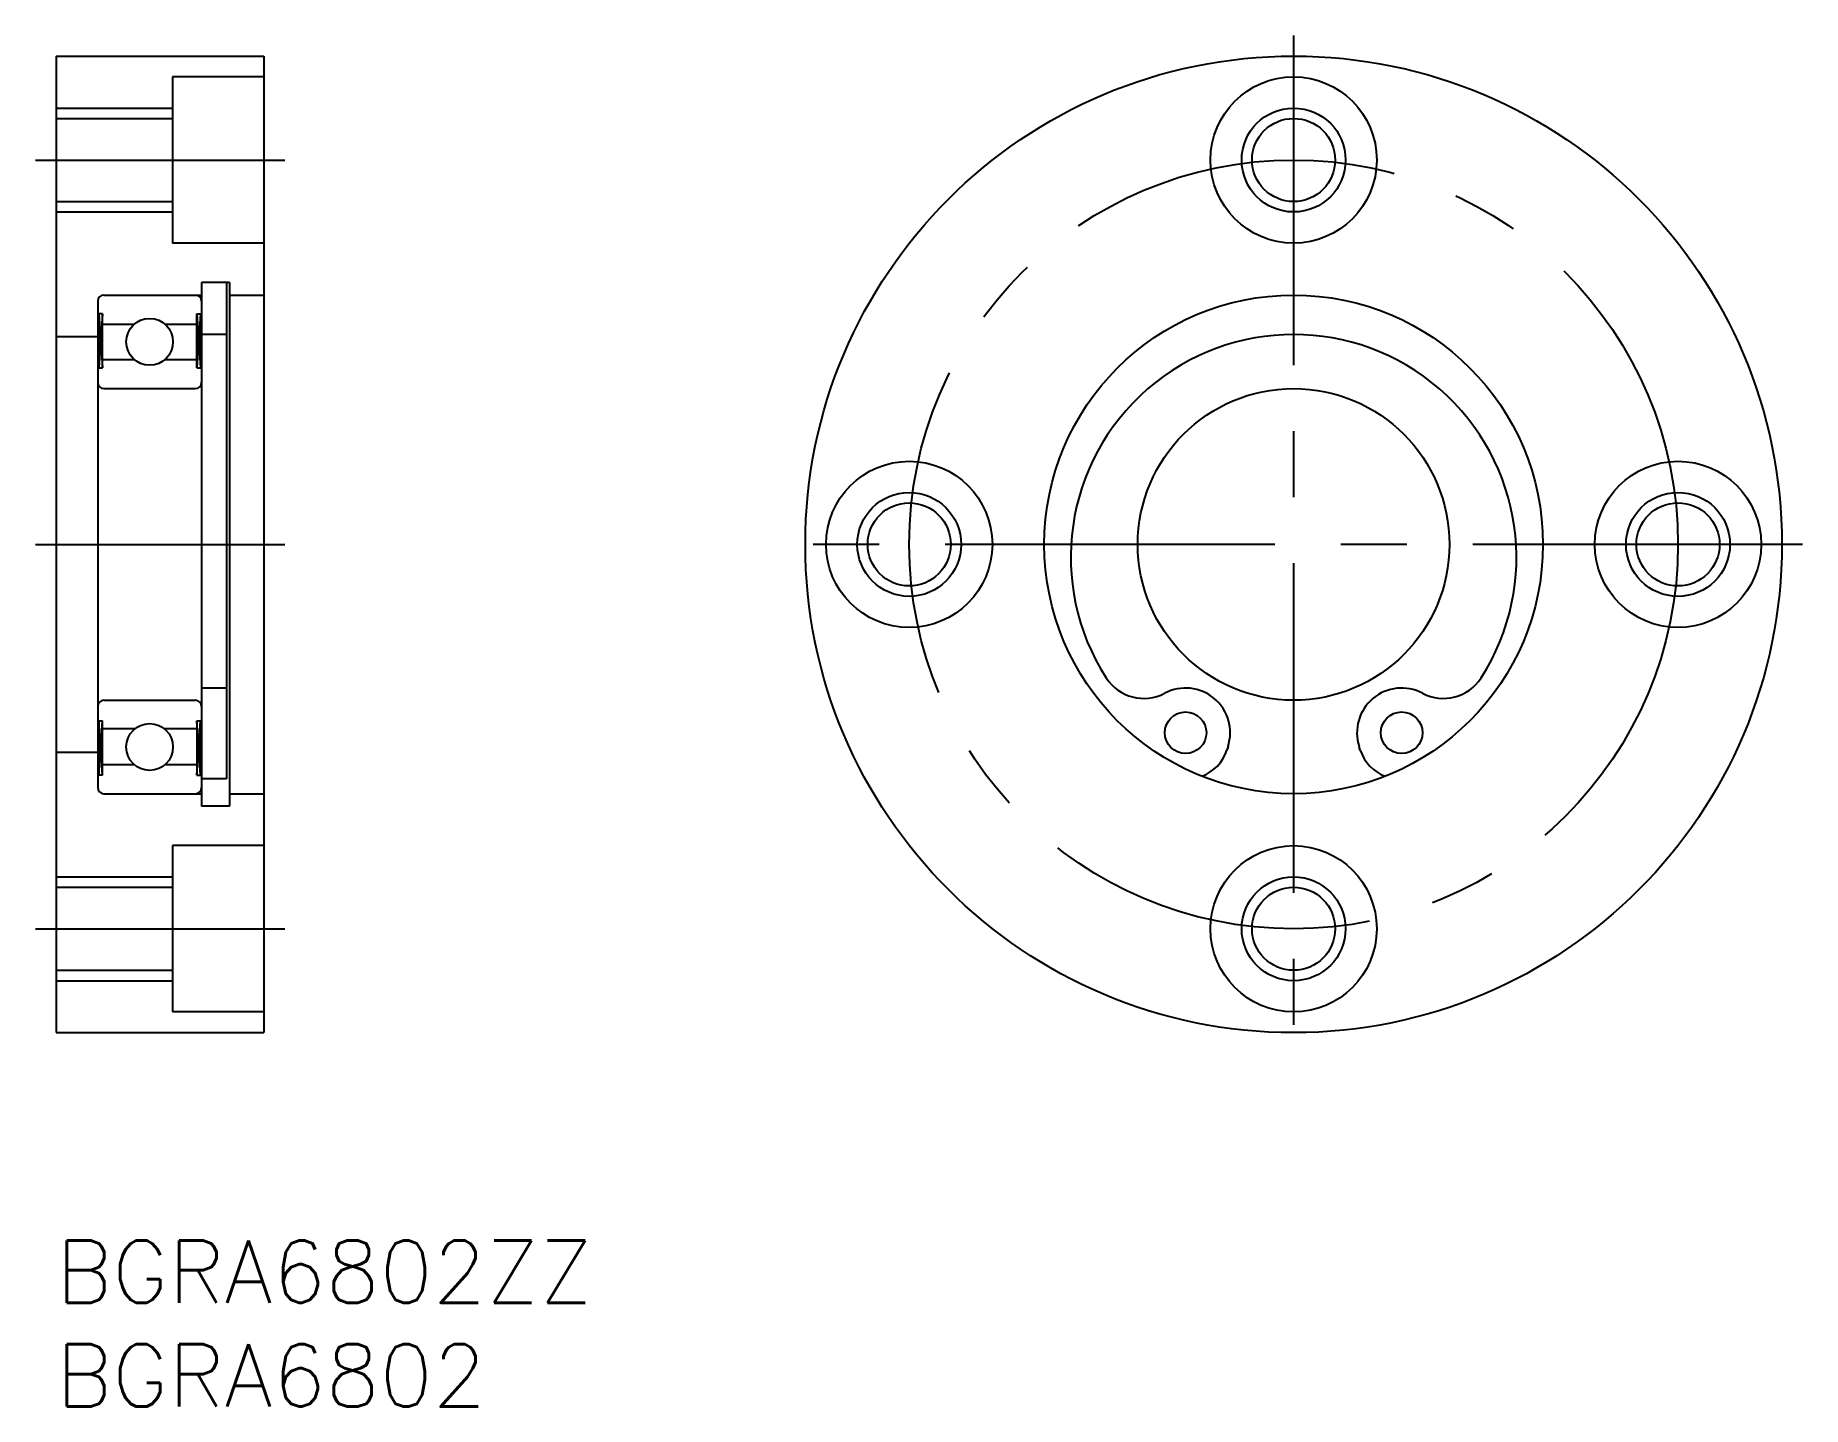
# Model space of a CAD drawing. Extents: x -1 to 84.1, y -8 to 58.
import ezdxf

# ---------------------------------------------------------------- set-up
doc = ezdxf.new("R2010")
doc.units = 0
doc.header["$LTSCALE"] = 0.5
doc.linetypes.add('CENTER', pattern=[50.8, 31.75, -6.35, 6.35, -6.35])
for name, color, linetype in [('MSM_CENTER', 1, 'CENTER'), ('MSM_CONTINUOUS', 7, 'CONTINUOUS'), ('MSM_NARROW', 5, 'CONTINUOUS'), ('MSM_PART_NUMBER', 7, 'CONTINUOUS')]:
    doc.layers.add(name, color=color, linetype=linetype)
doc.styles.get("Standard").update_dxf_attribs({"font": 'txt.shx', "height": 3, "bigfont": 'bigfont.shx'})

# ---------------------------------------------------------------- blocks, each defined once
blk = doc.blocks.new('*U9')
at = {"layer": 'MSM_PART_NUMBER'}
blk.add_text('BGRA6802ZZ', height=3, dxfattribs=at).set_placement((0, -3))
blk = doc.blocks.new('*U10')
at = {"layer": 'MSM_PART_NUMBER'}
blk.add_text('BGRA6802', height=3, dxfattribs=at).set_placement((0, -8))

msp = doc.modelspace()

# ---------------------------------------------------------------- linework, layer by layer
at = {"layer": 'MSM_CENTER'}
for p, q in [((59.559, 58), (59.559, 9)), ((-1, 52), (11, 52)), ((-1, 33.5), (11, 33.5)), ((84.059, 33.5), (35.059, 33.5)), ((-1, 15), (11, 15))]:
    msp.add_line(p, q, dxfattribs=at)
msp.add_circle((59.559, 33.5), 18.5, dxfattribs=at)
at = {"layer": 'MSM_CONTINUOUS'}
for p, q in [((0, 57), (10, 57)), ((0, 57), (0, 10)), ((10, 57), (10, 10)), ((10, 56), (5.6, 56)), ((5.6, 56), (5.6, 48)), ((0, 54), (5.6, 54)), ((0, 50), (5.6, 50)), ((10, 48), (5.6, 48)), ((7, 46.1), (7, 20.9)), ((8.35, 46.1, 0.5), (7, 46.1, 0.5)), ((8.2, 46.1), (8.2, 22.215)), ((8.35, 46.1), (8.35, 20.9)), ((2, 45.2), (2, 21.8)), ((2.3, 45.5), (7, 45.5)), ((8.35, 45.5), (10, 45.5)), ((2.23, 44.6), (2, 44.6)), ((2.058, 42), (2.058, 44.6)), ((2.058, 44.6), (2.23, 42)), ((2.23, 44.6), (2.058, 42)), ((2.23, 42), (2.23, 44.6)), ((6.77, 44.6), (7, 44.6)), ((6.77, 42), (6.77, 44.6)), ((6.77, 44.6), (6.943, 42)), ((6.943, 44.6), (6.77, 42)), ((6.943, 44.6), (6.943, 42)), ((0, 43.5), (2, 43.5)), ((2.23, 44.1), (3.763, 44.1)), ((5.237, 44.1), (6.77, 44.1)), ((8.2, 43.6, 0.5), (7, 43.6, 0.5)), ((2, 42), (2.23, 42)), ((3.793, 42.375), (2.23, 42.375)), ((6.77, 42.375), (5.207, 42.375)), ((6.77, 42), (7, 42)), ((2.3, 41), (6.7, 41)), ((8.2, 26.586, 0.5), (7, 26.586, 0.5)), ((2.3, 26), (6.7, 26)), ((2, 25), (2.23, 25)), ((2.058, 25), (2.058, 22.4)), ((2.058, 22.4), (2.23, 25)), ((2.23, 22.4), (2.058, 25)), ((2.23, 22.4), (2.23, 25)), ((6.77, 25), (6.77, 22.4)), ((6.77, 25), (7, 25)), ((6.77, 22.4), (6.943, 25)), ((6.943, 22.4), (6.77, 25)), ((6.943, 22.4), (6.943, 25)), ((3.793, 24.625), (2.23, 24.625)), ((6.77, 24.625), (5.207, 24.625)), ((0, 23.5), (2, 23.5)), ((56.404, 23.772), (56.347, 23.598)), ((62.77, 23.598), (62.714, 23.772)), ((2.23, 22.4), (2, 22.4)), ((2.23, 22.9), (3.763, 22.9)), ((5.237, 22.9), (6.77, 22.9)), ((6.77, 22.4), (7, 22.4)), ((8.2, 22.215, 0.5), (7, 22.215, 0.5)), ((2.3, 21.5), (7, 21.5)), ((8.35, 21.5), (10, 21.5)), ((8.35, 20.9, 0.5), (7, 20.9, 0.5)), ((10, 19), (5.6, 19)), ((5.6, 19), (5.6, 11)), ((0, 17), (5.6, 17)), ((0, 13), (5.6, 13)), ((10, 11), (5.6, 11)), ((0, 10), (10, 10))]:
    msp.add_line(p, q, dxfattribs=at)
for centre, radius in [((59.559, 33.5), 23.5), ((59.559, 52), 4), ((59.559, 52), 2), ((59.559, 33.5), 12), ((4.5, 43.25), 1.125), ((59.559, 33.5), 7.5), ((41.059, 33.5), 4), ((78.059, 33.5), 4), ((41.059, 33.5), 2), ((78.059, 33.5), 2), ((4.5, 23.75), 1.125), ((54.359, 24.436), 1), ((64.759, 24.436), 1), ((59.559, 15), 4), ((59.559, 15), 2)]:
    msp.add_circle(centre, radius, dxfattribs=at)
for centre, radius, start, end in [((2.3, 45.2), 0.3, 90, 180), ((6.7, 45.2), 0.3, 0, 90), ((59.559, 32.875), 10.725, 327.24878, 212.75122), ((2.3, 41.3), 0.3, 180, 270), ((6.7, 41.3), 0.3, 270, 0), ((52.347, 28.236), 2.15, 212.75122, 297.89567), ((54.359, 24.436), 2.15, 342.03107, 117.89567), ((64.759, 24.436), 2.15, 62.10433, 197.96893), ((66.77, 28.236), 2.15, 242.10433, 327.24878), ((2.3, 25.7), 0.3, 90, 180), ((6.7, 25.7), 0.3, 0, 90), ((54.445, 24.215), 2, 290.47134, 342.03107), ((64.672, 24.215), 2, 197.96893, 249.52866), ((2.3, 21.8), 0.3, 180, 270), ((6.7, 21.8), 0.3, 270, 0)]:
    msp.add_arc(centre, radius, start, end, dxfattribs=at)
at = {"layer": 'MSM_NARROW'}
for p, q in [((0, 54.5), (5.6, 54.5)), ((0, 49.5), (5.6, 49.5)), ((0, 17.5), (5.6, 17.5)), ((0, 12.5), (5.6, 12.5))]:
    msp.add_line(p, q, dxfattribs=at)
for centre in [(59.559, 52), (41.059, 33.5), (78.059, 33.5), (59.559, 15)]:
    msp.add_circle(centre, 2.5, dxfattribs=at)

# ---------------------------------------------------------------- block references
at = {"layer": 'MSM_CONTINUOUS'}
for name in ['*U9', '*U10']:
    msp.add_blockref(name, (0, 0), dxfattribs=at)

doc.saveas('drawing.dxf')
